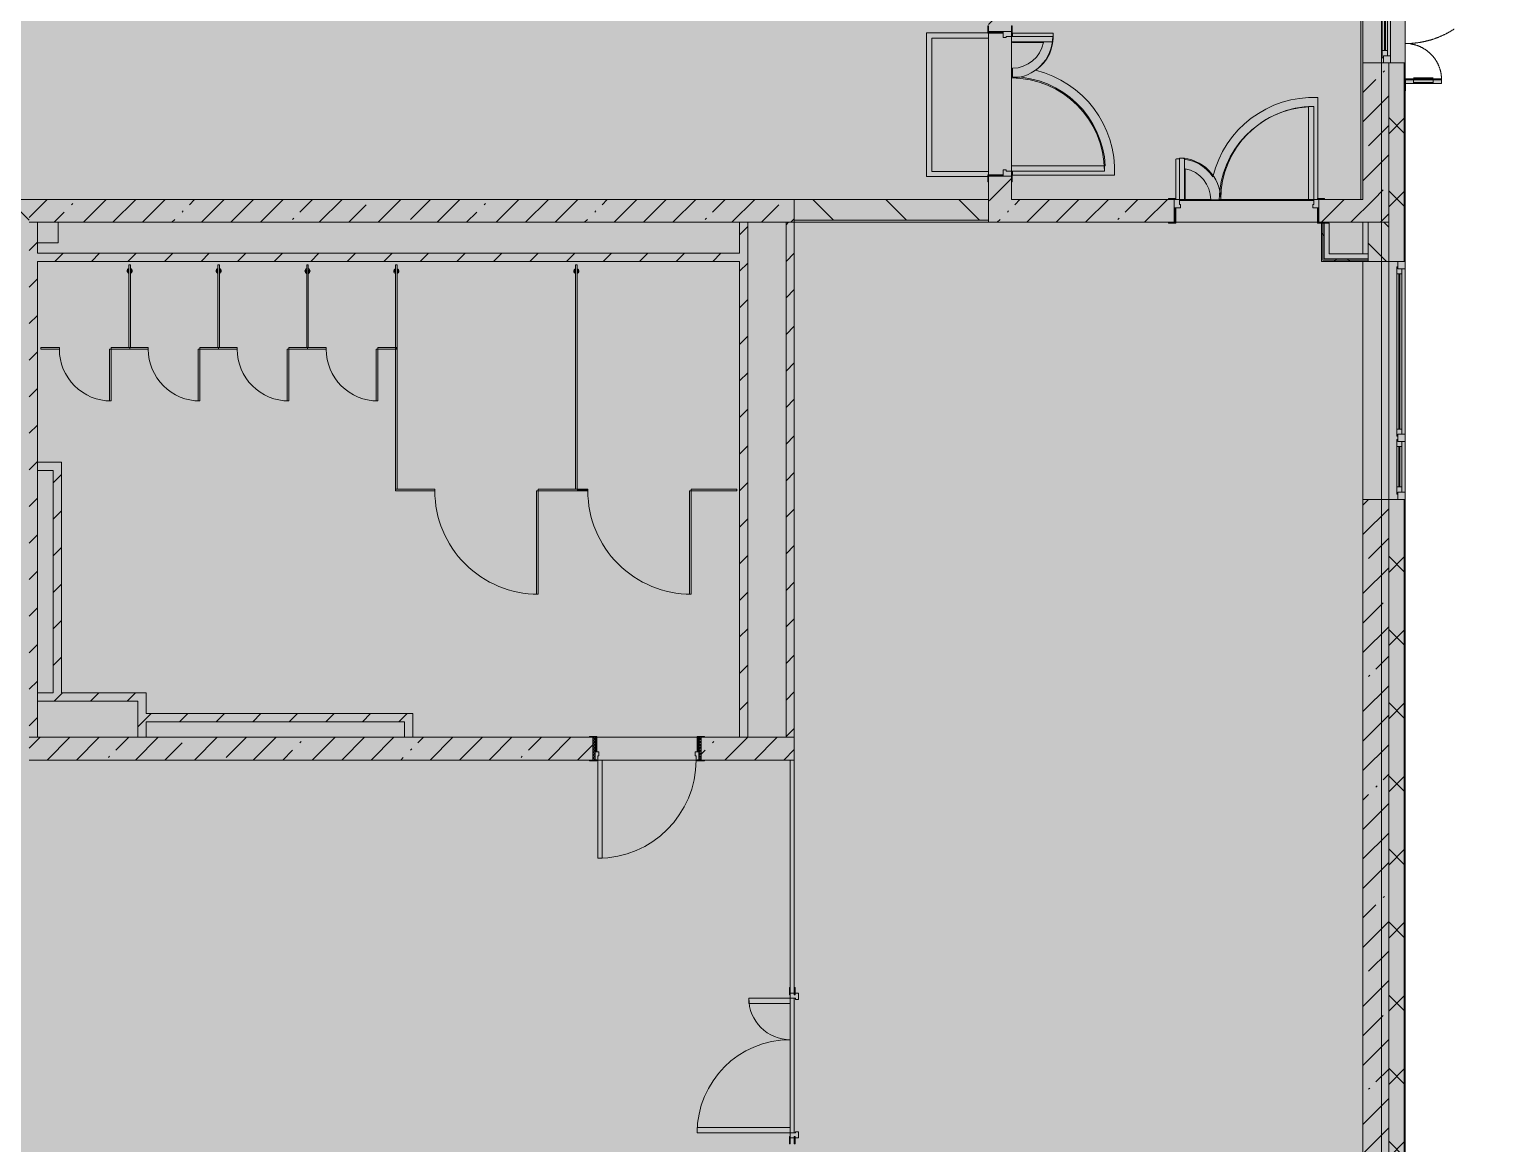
# Model space of a CAD drawing. Header units: millimetres. Extents: x -6228 to 200708, y -8553 to 29014.
# Drawn here: x 111930 to 126105, y 1470 to 12246 of the extents above; entities that cross this region are included whole.
import ezdxf

# ---------------------------------------------------------------- set-up
doc = ezdxf.new("R2010")
doc.units = ezdxf.units.MM
doc.linetypes.add('200_ШТРИХ__ш1_п0_6_', pattern=[800, 500, -300])
doc.linetypes.add('Осевая', pattern=[15875, 3175, -2381.25, 7937.5, -2381.25])
doc.layers.add('A-DETL-GENF-1', color=7, linetype='Continuous', lineweight=9, true_color=0xc0c0c0, transparency=0.4)
for name, color, linetype, lineweight in [('A-DETL-MBND-1', 7, '200_ШТРИХ__ш1_п0_6_', 9), ('A-WALL', 7, 'Continuous', 5), ('I-WALL', 7, 'Continuous', 5), ('Оси', 7, 'Continuous', 9), ('Оси-2', 7, 'Осевая', 9)]:
    doc.layers.add(name, color=color, linetype=linetype, lineweight=lineweight)
for name, color, linetype, lineweight, true_color in [('A-DOOR-1', 7, 'Continuous', 5, 0xb7b7b7), ('A-DOOR-2', 7, 'Continuous', 5, 0xe2e2e2), ('A-DOOR-3', 7, 'Continuous', 5, 0xaaaaaa), ('A-DOOR-4', 7, 'Continuous', 5, 0x737373), ('A-DOOR-FRAM-1', 7, 'Continuous', 5, 0xe2e2e2), ('A-DOOR-FRAM-2', 7, 'Continuous', 5, 0xb7b7b7), ('A-DOOR-FRAM-3', 7, 'Continuous', 5, 0xaaaaaa), ('A-FLOR-2', 7, 'Continuous', 5, 0xb7b7b7), ('A-GENM-1', 7, 'Continuous', 5, 0x737373), ('A-GENM-2', 7, 'Continuous', 5, 0xe2ddcd), ('A-GLAZ-1', 7, 'Continuous', 5, 0x737373), ('A-WALL-1', 7, 'Continuous', 5, 0x737373), ('A-WALL-2', 7, 'Continuous', 9, 0x737373), ('I-WALL-1', 7, 'Continuous', 5, 0xe7e7e7), ('I-WALL-2', 7, 'Continuous', 5, 0x737373)]:
    doc.layers.add(name, color=color, linetype=linetype, lineweight=lineweight, true_color=true_color)
pattern_1 = [(45, (0, 0), (-176.7767, 176.7767), [])]
pattern_2 = [(45, (0, 0), (-285.1231, 285.1231), []), (45, (285.12, 0), (-285.1231, 285.1231), [504.031, -100.806, 16.764, -84.042])]
pattern_3 = [(45, (0, 0), (-530.33, 530.33), []), (135, (0, 0), (-530.33, -530.33), [])]

# ---------------------------------------------------------------- blocks, each defined once
blk = doc.blocks.new('110_Дверь_СКБ_2Ст - Д-5_п_ Из игровой в коридор-32679362-2_1_3_птичка копия 1')
at = {"layer": 'A-DOOR-2'}
for points in [[(612.5, 110), (662.5, 110), (662.5, 1010), (612.5, 1010), (612.5, 437.3)], [(-587.5, 110), (-587.5, 510), (-637.5, 510), (-637.5, 110)], [(712.5, -110), (712.5, 30), (697.5, 30), (697.5, -110)]]:
    blk.add_hatch(color=256, dxfattribs=at).paths.add_polyline_path(points)
h = blk.add_hatch(color=256, dxfattribs=at)
h.paths.add_polyline_path([(652.5, 30), (712.5, 30), (712.5, 110), (662.5, 110), (662.5, 60), (652.5, 60)])
h.paths.add_polyline_path([(-687.5, 30), (-627.5, 30), (-627.5, 60), (-637.5, 60), (-637.5, 110), (-687.5, 110)])
at = {"layer": 'A-DOOR-FRAM-1'}
for points in [[(-672.5, 110), (-672.5, 118), (-742.5, 118), (-742.5, 110)], [(-672.5, -110), (-672.5, 30), (-687.5, 30), (-687.5, -110)], [(767.5, 110), (767.5, 118), (697.5, 118), (697.5, 110), (724.4, 110)], [(-672.5, -118), (-672.5, -110), (-742.5, -110), (-742.5, -118)], [(767.5, -118), (767.5, -110), (697.5, -110), (697.5, -118), (724.4, -118)]]:
    blk.add_hatch(color=256, dxfattribs=at).paths.add_polyline_path(points)
at = {"layer": 'A-DOOR-1'}
for p, q in [((662.5, 1010), (612.5, 1010)), ((612.5, 1010), (612.5, 110)), ((662.5, 110), (662.5, 1010)), ((-637.5, 510), (-637.5, 110)), ((-587.5, 510), (-637.5, 510)), ((-587.5, 110), (-587.5, 510)), ((-637.5, 110), (-587.5, 110)), ((612.5, 110), (662.5, 110))]:
    blk.add_line(p, q, dxfattribs=at)
for centre, radius, start, end in [((662.5, 110), 900, 90, 180), ((-637.5, 110), 400, 360, 90)]:
    blk.add_arc(centre, radius, start, end, dxfattribs=at)
at = {"layer": 'A-DOOR-FRAM-2'}
for p, q in [((-672.5, 118), (-742.5, 118)), ((-742.5, 118), (-742.5, 110)), ((-742.5, 110), (-672.5, 110)), ((-637.5, 110), (-687.5, 110)), ((-687.5, 110), (-687.5, 30)), ((-687.5, 30), (-627.5, 30)), ((-672.5, 30), (-687.5, 30)), ((-687.5, 30), (-687.5, -110)), ((-672.5, 110), (-672.5, 118)), ((-672.5, -110), (-672.5, 30)), ((-637.5, 60), (-637.5, 110)), ((-627.5, 60), (-637.5, 60)), ((-627.5, 30), (-627.5, 60)), ((662.5, 60), (652.5, 60)), ((652.5, 60), (652.5, 30)), ((652.5, 30), (712.5, 30)), ((662.5, 110), (662.5, 60)), ((712.5, 110), (662.5, 110)), ((767.5, 118), (697.5, 118)), ((697.5, 118), (697.5, 110)), ((697.5, 110), (767.5, 110)), ((712.5, 30), (697.5, 30)), ((697.5, 30), (697.5, -110)), ((712.5, 30), (712.5, 110)), ((712.5, -110), (712.5, 30)), ((767.5, 110), (767.5, 118)), ((-672.5, -110), (-742.5, -110)), ((-742.5, -110), (-742.5, -118)), ((-742.5, -118), (-672.5, -118)), ((-687.5, -110), (-672.5, -110)), ((-672.5, -118), (-672.5, -110)), ((697.5, -110), (712.5, -110)), ((767.5, -110), (697.5, -110)), ((697.5, -110), (697.5, -118)), ((697.5, -118), (767.5, -118)), ((767.5, -118), (767.5, -110))]:
    blk.add_line(p, q, dxfattribs=at)
blk = doc.blocks.new('110_Дверь_СКБ_2Ст - Д-1_л_Лестничная клетка EIS60 2-32142534-2_1_3_птичка копия 1')
at = {"layer": 'A-DOOR-2'}
for points in [[(662, 110), (662, 1010), (612, 1010), (612, 110)], [(-588, 510), (-638, 510), (-638, 110), (-588, 110)], [(712, 30), (698, 30), (698, -110), (712, -110)]]:
    blk.add_hatch(color=256, dxfattribs=at).paths.add_polyline_path(points)
h = blk.add_hatch(color=256, dxfattribs=at)
h.paths.add_polyline_path([(712, 49), (712, 110), (662, 110), (662, 60), (652, 60), (652, 30), (712, 30)])
h.paths.add_polyline_path([(-628, 49), (-628, 60), (-638, 60), (-638, 110), (-688, 110), (-688, 30), (-628, 30)])
at = {"layer": 'A-DOOR-FRAM-1'}
for points in [[(-672, 110), (-672, 118), (-743, 118), (-743, 110)], [(-672, 30), (-688, 30), (-688, -110), (-672, -110)], [(768, 110), (768, 118), (698, 118), (698, 110)], [(-672, -110), (-743, -110), (-743, -118), (-672, -118)], [(768, -118), (768, -110), (698, -110), (698, -118)]]:
    blk.add_hatch(color=256, dxfattribs=at).paths.add_polyline_path(points)
at = {"layer": 'A-DOOR-1'}
for p, q in [((662, 1010), (612, 1010)), ((612, 1010), (612, 110)), ((662, 110), (662, 1010)), ((-638, 510), (-638, 110)), ((-588, 510), (-638, 510)), ((-588, 110), (-588, 510)), ((-638, 110), (-588, 110)), ((612, 110), (662, 110))]:
    blk.add_line(p, q, dxfattribs=at)
for centre, radius, start, end in [((662, 110), 900, 90, 180), ((-638, 110), 400, 360, 90)]:
    blk.add_arc(centre, radius, start, end, dxfattribs=at)
at = {"layer": 'A-DOOR-FRAM-2'}
for p, q in [((-672, 118), (-743, 118)), ((-743, 118), (-743, 110)), ((-743, 110), (-672, 110)), ((-638, 110), (-688, 110)), ((-688, 110), (-688, 30)), ((-688, 30), (-628, 30)), ((-672, 30), (-688, 30)), ((-688, 30), (-688, -110)), ((-672, 110), (-672, 118)), ((-672, -110), (-672, 30)), ((-638, 60), (-638, 110)), ((-628, 60), (-638, 60)), ((-628, 30), (-628, 60)), ((662, 60), (652, 60)), ((652, 60), (652, 30)), ((652, 30), (712, 30)), ((662, 110), (662, 60)), ((712, 110), (662, 110)), ((768, 118), (698, 118)), ((698, 118), (698, 110)), ((698, 110), (768, 110)), ((712, 30), (698, 30)), ((698, 30), (698, -110)), ((712, 30), (712, 110)), ((712, -110), (712, 30)), ((768, 110), (768, 118)), ((-672, -110), (-743, -110)), ((-743, -110), (-743, -118)), ((-743, -118), (-672, -118)), ((-688, -110), (-672, -110)), ((-672, -118), (-672, -110)), ((698, -110), (712, -110)), ((768, -110), (698, -110)), ((698, -110), (698, -118)), ((698, -118), (768, -118)), ((768, -118), (768, -110))]:
    blk.add_line(p, q, dxfattribs=at)
blk = doc.blocks.new('110_Дверь_СКБ_1Ст_Внутренняя1 - Д-7а_л__950x2100h_Туалет-V64-2_1_3_птичка копия 1')
at = {"layer": 'A-DOOR-2'}
h = blk.add_hatch(color=256, dxfattribs=at)
h.paths.add_polyline_path([(-487.5, 110), (-487.5, 30), (-452.5, 30), (-452.5, 70), (-462.5, 70), (-462.5, 110)])
h.paths.add_polyline_path([(512.5, 110), (487.5, 110), (487.5, 70), (477.5, 70), (477.5, 30), (512.5, 30)])
at = {"layer": 'A-DOOR-3'}
h = blk.add_hatch(dxfattribs=at)
h.set_pattern_fill('FP_69', color=256, style=0, pattern_type=2)
h.set_pattern_definition([(135, (1776.41, 174.685), (-14.14214, -14.14214), []), (225, (1776.41, 174.685), (14.14214, -14.14214), [])])
h.paths.add_polyline_path([(537.5, 110), (512.5, 110), (512.5, -110), (537.5, -110), (537.5, 18.1)])
at = {"layer": 'A-DOOR-FRAM-1'}
for points in [[(447.5, 1060), (447.5, 110), (487.5, 110), (487.5, 1060)], [(-542.5, 118), (-542.5, 110), (-472.5, 110), (-472.5, 118)], [(-472.5, 30), (-487.5, 30), (-487.5, -110), (-472.5, -110), (-472.5, 18.1)], [(567.5, 118), (497.5, 118), (497.5, 110), (567.5, 110)], [(512.5, 30), (497.5, 30), (497.5, -110), (512.5, -110), (512.5, 18.1)], [(-542.5, -110), (-542.5, -118), (-472.5, -118), (-472.5, -110)], [(567.5, -110), (497.5, -110), (497.5, -118), (567.5, -118)]]:
    blk.add_hatch(color=256, dxfattribs=at).paths.add_polyline_path(points)
at = {"layer": 'A-DOOR-FRAM-3'}
h = blk.add_hatch(dxfattribs=at)
h.set_pattern_fill('FP_70', color=256, style=0, pattern_type=2)
h.set_pattern_definition([(45, (-346.384, 174.685), (-14.1421, 14.1421), []), (135, (-346.384, 174.685), (-14.1421, -14.1421), [])])
h.paths.add_polyline_path([(-487.5, 110), (-512.5, 110), (-512.5, -110), (-487.5, -110), (-487.5, 18.1)])
at = {"layer": 'A-DOOR-1'}
for p, q in [((487.5, 1060), (447.5, 1060)), ((447.5, 1060), (447.5, 110)), ((487.5, 110), (487.5, 1060)), ((447.5, 110), (487.5, 110))]:
    blk.add_line(p, q, dxfattribs=at)
blk.add_arc((487.5, 110), 950, 90, 180, dxfattribs=at)
at = {"layer": 'A-DOOR-FRAM-2'}
for p, q in [((-472.5, 118), (-542.5, 118)), ((-542.5, 118), (-542.5, 110)), ((-542.5, 110), (-472.5, 110)), ((-487.5, 110), (-512.5, 110)), ((-512.5, 110), (-512.5, -110)), ((-462.5, 110), (-487.5, 110)), ((-487.5, 110), (-487.5, 30)), ((-487.5, -110), (-487.5, 110)), ((-472.5, 110), (-487.5, 110)), ((-487.5, 110), (-487.5, 109)), ((-487.5, 109), (-472.5, 109)), ((-487.5, 30), (-452.5, 30)), ((-472.5, 30), (-487.5, 30)), ((-487.5, 30), (-487.5, -110)), ((-472.5, 110), (-472.5, 118)), ((-472.5, 109), (-472.5, 110)), ((-472.5, -110), (-472.5, 30)), ((-462.5, 70), (-462.5, 110)), ((-452.5, 70), (-462.5, 70)), ((-452.5, 30), (-452.5, 70)), ((487.5, 70), (477.5, 70)), ((477.5, 70), (477.5, 30)), ((477.5, 30), (512.5, 30)), ((487.5, 110), (487.5, 70)), ((512.5, 110), (487.5, 110)), ((567.5, 118), (497.5, 118)), ((497.5, 118), (497.5, 110)), ((512.5, 110), (497.5, 110)), ((497.5, 110), (497.5, 109)), ((497.5, 110), (567.5, 110)), ((497.5, 109), (512.5, 109)), ((512.5, 30), (497.5, 30)), ((497.5, 30), (497.5, -110)), ((512.5, 30), (512.5, 110)), ((537.5, 110), (512.5, 110)), ((512.5, 110), (512.5, -110)), ((512.5, 109), (512.5, 110)), ((512.5, -110), (512.5, 30)), ((537.5, -110), (537.5, 110)), ((567.5, 110), (567.5, 118)), ((-472.5, -110), (-542.5, -110)), ((-542.5, -110), (-542.5, -118)), ((-542.5, -118), (-472.5, -118)), ((-512.5, -110), (-487.5, -110)), ((-487.5, -110), (-472.5, -110)), ((-472.5, -118), (-472.5, -110)), ((497.5, -110), (512.5, -110)), ((567.5, -110), (497.5, -110)), ((497.5, -110), (497.5, -118)), ((497.5, -118), (567.5, -118)), ((512.5, -110), (537.5, -110)), ((567.5, -118), (567.5, -110))]:
    blk.add_line(p, q, dxfattribs=at)
blk = doc.blocks.new('120_Окно_СКБ_1Ст - 120_Окно_СКБ_1Ст 1200х2500_h_ с форточкой2-24160662-2_1_3_птичка копия 1')
at = {"layer": 'A-GLAZ-1'}
for p, q in [((-600, -127), (-600, -57)), ((-600, -57), (-530, -57)), ((600, -57), (-600, -57)), ((-530, -127), (-600, -127)), ((-600, -127), (-550, -127)), ((-530, -127), (-550, -127)), ((-550, -127), (-550, -137)), ((-550, -137), (550, -137)), ((550, -137), (-550, -137)), ((-530, -57), (-530, -127)), ((530, -87), (-530, -87)), ((-530, -87), (-530, -127)), ((-480, -137), (-480, -87)), ((-480, -107), (480, -107)), ((480, -117), (-480, -117)), ((480, -137), (480, -87)), ((530, -127), (530, -57)), ((530, -57), (600, -57)), ((530, -127), (530, -87)), ((600, -127), (530, -127)), ((550, -127), (530, -127)), ((550, -127), (600, -127)), ((550, -137), (550, -127)), ((600, -57), (600, -127))]:
    blk.add_line(p, q, dxfattribs=at)
blk = doc.blocks.new('120_Окно_СКБ_2Ст_Фрамуга сверху - 120_Окно_СКБ_2Ст_2300х2500_h_ ДОО-22877051-2_1_3_птичка копия 1')
at = {"layer": 'A-GLAZ-1'}
for p, q in [((-1150, 13), (-1150, 83)), ((-1150, 83), (-1080, 83)), ((1150, 83), (-1150, 83)), ((-1080, 13), (-1150, 13)), ((-1150, 13), (-1100, 13)), ((-1080, 13), (-1100, 13)), ((-1100, 13), (-1100, 3)), ((-1100, 3), (540, 3)), ((540, 3), (-1100, 3)), ((-1080, 83), (-1080, 13)), ((-1080, 83), (1080, 83)), ((520, 53), (-1080, 53)), ((-1080, 53), (-1080, 13)), ((-1030, 3), (-1030, 53)), ((-1030, 33), (470, 33)), ((470, 23), (-1030, 23)), ((470, 3), (470, 53)), ((520, 13), (520, 83)), ((520, 83), (590, 83)), ((520, 13), (520, 53)), ((590, 13), (520, 13)), ((540, 13), (520, 13)), ((540, 13), (570, 13)), ((540, 13), (570, 13)), ((540, 3), (540, 13)), ((590, 13), (570, 13)), ((570, 13), (570, 3)), ((570, 3), (1100, 3)), ((1100, 3), (570, 3)), ((590, 83), (590, 13)), ((1080, 53), (590, 53)), ((590, 53), (590, 13)), ((640, 3), (640, 53)), ((640, 33), (1030, 33)), ((1030, 23), (640, 23)), ((1030, 3), (1030, 53)), ((1080, 13), (1080, 83)), ((1080, 83), (1150, 83)), ((1080, 13), (1080, 53)), ((1150, 13), (1080, 13)), ((1100, 13), (1080, 13)), ((1100, 13), (1150, 13)), ((1100, 3), (1100, 13)), ((1150, 83), (1150, 13))]:
    blk.add_line(p, q, dxfattribs=at)
blk = doc.blocks.new('Дверь_Витражная_СКБ_2Ст - ВН-6-31912847-2_1_3_птичка копия 1')
at = {"layer": 'A-DETL-MBND-1'}
for points in [[(-643, -20), (-643, -370), (-598, -370), (-598, -20)], [(562, -884), (607, -884), (607, -20), (562, -20), (562, -502)]]:
    blk.add_hatch(color=256, dxfattribs=at).paths.add_polyline_path(points)
for p, q in [((-607, -20), (-715, -20)), ((-715, -20), (-607, -20)), ((-598, -20), (-643, -20)), ((-643, -370), (-643, -20)), ((-598, -20), (-643, -20)), ((-643, -20), (-643, -370)), ((-643, -100), (-598, -100)), ((-633, -290), (-633, -100)), ((-607, -370), (-607, -20)), ((-598, -370), (-598, -20)), ((-598, -370), (-598, -20)), ((-589, -290), (-589, -100)), ((553, -804), (553, -100)), ((562, -20), (607, -20)), ((562, -884), (562, -20)), ((562, -20), (562, -884)), ((607, -20), (562, -20)), ((607, -100), (562, -100)), ((597, -804), (597, -100)), ((607, -884), (607, -20)), ((607, -884), (607, -20)), ((607, -20), (715, -20)), ((607, -20), (715, -20)), ((607, -884), (607, -20)), ((-643, -290), (-598, -290)), ((-643, -370), (-598, -370)), ((-643, -370), (-598, -370)), ((607, -804), (562, -804)), ((607, -884), (562, -884)), ((562, -884), (607, -884))]:
    blk.add_line(p, q, dxfattribs=at)
for centre, radius, start, end in [((-607, -20), 350, 270, 0), ((607, -20), 864, 180, 270)]:
    blk.add_arc(centre, radius, start, end, dxfattribs=at)
blk = doc.blocks.new('131_Сантехническая перегородка_Дверь 5 - СД-1-V145-2_1_3_птичка копия 1')
at = {"layer": 'A-GENM-2'}
for points in [[(70, 8), (70, -8), (250, -8), (250, 8)], [(750, 8), (750, -8), (930, -8), (930, 8)]]:
    blk.add_hatch(color=256, dxfattribs=at).paths.add_polyline_path(points)
at = {"layer": 'A-DOOR-4'}
for p, q in [((266, 508), (250, 508)), ((250, 8), (250, 508)), ((266, 8), (266, 508)), ((266, 8), (250, 8))]:
    blk.add_line(p, q, dxfattribs=at)
blk.add_arc((250, 8), 500, 360, 90, dxfattribs=at)
at = {"layer": 'A-GENM-1'}
for p, q in [((250, 8), (70, 8)), ((70, 8), (70, -8)), ((250, -8), (250, 8)), ((930, 8), (750, 8)), ((750, 8), (750, -8)), ((930, -8), (930, 8)), ((70, -8), (250, -8)), ((750, -8), (930, -8))]:
    blk.add_line(p, q, dxfattribs=at)
blk = doc.blocks.new('131_Сантехническая перегородка 6 - СП-1-V143-2_1_3_птичка копия 1')
at = {"layer": 'A-GENM-2'}
blk.add_hatch(color=256, dxfattribs=at).paths.add_polyline_path([(800, 8), (0, 8), (0, -8), (800, -8)])
at = {"layer": 'A-GENM-1'}
for p, q in [((800, 8), (0, 8)), ((0, 8), (0, -8)), ((800, -8), (800, 8)), ((0, -8), (800, -8))]:
    blk.add_line(p, q, dxfattribs=at)
at = {"layer": 'A-GENM-1', "flags": 128}
for points in [[(71, 8), (71, 9), (71, 9), (70, 9), (70, 10), (70, 10), (69, 11), (69, 11), (68, 12), (68, 12), (67, 12), (67, 13), (66, 13), (66, 13), (65, 14), (65, 14), (64, 14), (64, 14), (63, 14), (62, 15), (62, 15), (61, 15), (61, 15), (60, 15), (59, 15), (59, 15), (58, 15), (58, 15), (57, 15), (56, 15), (56, 15), (55, 15), (55, 15), (54, 14), (54, 14), (53, 14), (52, 14), (52, 13), (51, 13), (51, 13), (50, 13), (50, 12), (49, 12), (49, 11), (48, 11), (48, 11), (48, 10), (47, 10), (47, 9), (46, 9), (46, 8), (46, 8)], [(46, -8), (46, -9), (47, -9), (47, -9), (47, -10), (48, -10), (48, -11), (49, -11), (49, -12), (50, -12), (50, -12), (51, -13), (51, -13), (52, -13), (52, -14), (53, -14), (53, -14), (54, -14), (54, -14), (55, -15), (56, -15), (56, -15), (57, -15), (57, -15), (58, -15), (59, -15), (59, -15), (60, -15), (60, -15), (61, -15), (62, -15), (62, -15), (63, -15), (63, -14), (64, -14), (64, -14), (65, -14), (66, -13), (66, -13), (67, -13), (67, -13), (68, -12), (68, -12), (69, -11), (69, -11), (69, -11), (70, -10), (70, -10), (71, -9), (71, -9), (71, -8), (71, -8)]]:
    blk.add_lwpolyline(points, dxfattribs=at)
at = {"layer": 'A-GENM-1'}
for radius, start, end in [(24.6, 19.9113, 160.0887), (17.6, 45, 135), (17.6, 45, 135), (15.1, 45, 135), (24.6, 199.9113, 340.0887), (17.6, 225, 315), (17.6, 225, 315), (15.1, 225, 315)]:
    blk.add_arc((59, 0), radius, start, end, dxfattribs=at)
blk = doc.blocks.new('131_Сантехническая перегородка 7 - СП-1-V142-2_1_3_птичка копия 1')
at = {"layer": 'A-GENM-2'}
blk.add_hatch(color=256, dxfattribs=at).paths.add_polyline_path([(2166, 8), (-4, 8), (-4, -8), (2166, -8)])
at = {"layer": 'A-GENM-1'}
for p, q in [((2166, 8), (-4, 8)), ((-4, 8), (-4, -8)), ((2166, -8), (2166, 8)), ((-4, -8), (2166, -8))]:
    blk.add_line(p, q, dxfattribs=at)
at = {"layer": 'A-GENM-1', "flags": 128}
for points in [[(71, 8), (71, 9), (71, 9), (70, 9), (70, 10), (70, 10), (69, 11), (69, 11), (68, 12), (68, 12), (67, 12), (67, 13), (66, 13), (66, 13), (65, 14), (65, 14), (64, 14), (64, 14), (63, 14), (62, 15), (62, 15), (61, 15), (61, 15), (60, 15), (59, 15), (59, 15), (58, 15), (58, 15), (57, 15), (56, 15), (56, 15), (55, 15), (55, 15), (54, 14), (54, 14), (53, 14), (52, 14), (52, 13), (51, 13), (51, 13), (50, 13), (50, 12), (49, 12), (49, 11), (48, 11), (48, 11), (48, 10), (47, 10), (47, 9), (46, 9), (46, 8), (46, 8)], [(46, -8), (46, -9), (47, -9), (47, -9), (47, -10), (48, -10), (48, -11), (49, -11), (49, -12), (50, -12), (50, -12), (51, -13), (51, -13), (52, -13), (52, -14), (53, -14), (53, -14), (54, -14), (54, -14), (55, -15), (56, -15), (56, -15), (57, -15), (57, -15), (58, -15), (59, -15), (59, -15), (60, -15), (60, -15), (61, -15), (62, -15), (62, -15), (63, -15), (63, -14), (64, -14), (64, -14), (65, -14), (66, -13), (66, -13), (67, -13), (67, -13), (68, -12), (68, -12), (69, -11), (69, -11), (69, -11), (70, -10), (70, -10), (71, -9), (71, -9), (71, -8), (71, -8)]]:
    blk.add_lwpolyline(points, dxfattribs=at)
at = {"layer": 'A-GENM-1'}
for radius, start, end in [(24.6, 19.9113, 160.0887), (17.6, 45, 135), (17.6, 45, 135), (15.1, 45, 135), (24.6, 199.9113, 340.0887), (17.6, 225, 315), (17.6, 225, 315), (15.1, 225, 315)]:
    blk.add_arc((59, 0), radius, start, end, dxfattribs=at)
blk = doc.blocks.new('131_Сантехническая перегородка_Дверь МГН - СД-1-V144-2_1_3_птичка копия 1')
at = {"layer": 'A-GENM-2'}
for points in [[(-370, 8), (-370, -8), (10, -8), (10, 8)], [(1010, 8), (1010, -8), (1390, -8), (1390, 8)]]:
    blk.add_hatch(color=256, dxfattribs=at).paths.add_polyline_path(points)
at = {"layer": 'A-DOOR-4'}
for p, q in [((10, 1008), (26, 1008)), ((10, 8), (10, 1008)), ((26, 8), (26, 1008)), ((10, 8), (26, 8))]:
    blk.add_line(p, q, dxfattribs=at)
blk.add_arc((10, 8), 1000, 360, 90, dxfattribs=at)
at = {"layer": 'A-GENM-1'}
for p, q in [((10, 8), (-370, 8)), ((-370, 8), (-370, -8)), ((10, -8), (10, 8)), ((1390, 8), (1010, 8)), ((1010, 8), (1010, -8)), ((1390, -8), (1390, 8)), ((-370, -8), (10, -8)), ((1010, -8), (1390, -8))]:
    blk.add_line(p, q, dxfattribs=at)
blk = doc.blocks.new('131_Сантехническая перегородка_Дверь МГН 2 - СД-1-V146-2_1_3_птичка копия 1')
at = {"layer": 'A-GENM-2'}
for points in [[(-430, 8), (-430, -8), (10, -8), (10, 8)], [(1110, 8), (1010, 8), (1010, -8), (1110, -8)]]:
    blk.add_hatch(color=256, dxfattribs=at).paths.add_polyline_path(points)
at = {"layer": 'A-DOOR-4'}
for p, q in [((10, 1008), (26, 1008)), ((10, 8), (10, 1008)), ((26, 8), (26, 1008)), ((10, 8), (26, 8))]:
    blk.add_line(p, q, dxfattribs=at)
blk.add_arc((10, 8), 1000, 360, 90, dxfattribs=at)
at = {"layer": 'A-GENM-1'}
for p, q in [((10, 8), (-430, 8)), ((-430, 8), (-430, -8)), ((10, -8), (10, 8)), ((1110, 8), (1010, 8)), ((1010, 8), (1010, -8)), ((1110, -8), (1110, 8)), ((-430, -8), (10, -8)), ((1010, -8), (1110, -8))]:
    blk.add_line(p, q, dxfattribs=at)
blk = doc.blocks.new('110_Дверь_СКБ_2Ст - Д-5_п__в составе перегородки _не входит в спец__-32680317-2_1_3_птичка копия 1')
at = {"layer": 'A-DOOR-2'}
h = blk.add_hatch(color=256, dxfattribs=at)
h.paths.add_polyline_path([(712, -20), (712, 60), (652, 60), (652, 30), (662, 30), (662, -20)])
h.paths.add_polyline_path([(-628, 60), (-688, 60), (-688, -20), (-638, -20), (-638, 30), (-628, 30)])
for points in [[(-588, -420), (-588, -20), (-638, -20), (-638, -420)], [(662, -920), (662, -20), (612, -20), (612, -920)]]:
    blk.add_hatch(color=256, dxfattribs=at).paths.add_polyline_path(points)
at = {"layer": 'A-DOOR-FRAM-1'}
for points in [[(-672, 28), (-743, 28), (-743, 20), (-672, 20)], [(768, 28), (698, 28), (698, 20), (768, 20)], [(-672, -20), (-743, -20), (-743, -28), (-672, -28)], [(768, -20), (698, -20), (698, -28), (768, -28)]]:
    blk.add_hatch(color=256, dxfattribs=at).paths.add_polyline_path(points)
at = {"layer": 'A-DOOR-1'}
for p, q in [((-638, -20), (-588, -20)), ((-638, -420), (-638, -20)), ((-588, -20), (-588, -420)), ((612, -20), (662, -20)), ((612, -920), (612, -20)), ((662, -20), (662, -920)), ((-588, -420), (-638, -420)), ((662, -920), (612, -920))]:
    blk.add_line(p, q, dxfattribs=at)
for centre, radius, start, end in [((-638, -20), 400, 270, 0), ((662, -20), 900, 180, 270)]:
    blk.add_arc(centre, radius, start, end, dxfattribs=at)
at = {"layer": 'A-DOOR-FRAM-2'}
for p, q in [((-743, 28), (-672, 28)), ((-743, 20), (-743, 28)), ((-672, 20), (-743, 20)), ((-688, 60), (-628, 60)), ((-688, -20), (-688, 60)), ((-688, 20), (-672, 20)), ((-688, 19), (-688, 20)), ((-672, 19), (-688, 19)), ((-672, 28), (-672, 20)), ((-672, 20), (-672, 19)), ((-638, 30), (-638, -20)), ((-628, 30), (-638, 30)), ((-628, 60), (-628, 30)), ((652, 60), (712, 60)), ((652, 30), (652, 60)), ((662, 30), (652, 30)), ((662, -20), (662, 30)), ((698, 20), (698, 28)), ((698, 28), (768, 28)), ((698, 19), (698, 20)), ((698, 20), (712, 20)), ((768, 20), (698, 20)), ((712, 19), (698, 19)), ((712, 60), (712, -20)), ((712, 20), (712, 19)), ((768, 28), (768, 20)), ((-743, -20), (-672, -20)), ((-743, -28), (-743, -20)), ((-672, -28), (-743, -28)), ((-638, -20), (-688, -20)), ((-672, -20), (-672, -28)), ((712, -20), (662, -20)), ((698, -28), (698, -20)), ((698, -20), (768, -20)), ((768, -28), (698, -28)), ((768, -20), (768, -28))]:
    blk.add_line(p, q, dxfattribs=at)

msp = doc.modelspace()

# ---------------------------------------------------------------- hatches: boundary and pattern name
at = {"layer": 'A-DETL-GENF-1'}
msp.add_hatch(color=256, dxfattribs=at).paths.add_polyline_path([(119627.9, -258), (125238, -258), (125238, 21558), (93308, 21558), (93308, 27348), (84860, 27348), (84860, 5750), (89202, 5750), (89202, -258), (119192.5, -258)])
at = {"layer": 'A-WALL'}
h = msp.add_hatch(dxfattribs=at)
h.set_pattern_fill('FP_20', color=256, style=0, pattern_type=2)
h.set_pattern_definition([(45, (0, 0), (-353.5534, 353.5534), []), (135, (0, 0), (-353.5534, -353.5534), [])])
h.paths.add_polyline_path([(125226.3, -250), (125230, -250), (125230, 7700), (125080, 7700), (125080, -250), (125190, -250)])
h.paths.add_polyline_path([(125230, 10000), (125230, 11920), (125080, 11920), (125080, 10000)])
h.paths.add_polyline_path([(125230, 13120), (125230, 21400), (125080, 21400), (125080, 13120)])
h = msp.add_hatch(dxfattribs=at)
h.set_pattern_fill('FP_30', color=256, style=0, pattern_type=2)
h.set_pattern_definition([(135, (0, 0), (-176.7767, -176.7767), [])])
h.paths.add_polyline_path([(125080, 10000), (125080, 10380), (124880, 10380), (124880, 10000)])
at = {"layer": 'I-WALL'}
h = msp.add_hatch(dxfattribs=at)
h.set_pattern_fill('FP_28', color=256, style=0, pattern_type=2)
h.set_pattern_definition(pattern_2)
h.paths.add_polyline_path([(124852.2, 10600), (125080, 10600), (125080, 11920), (124830, 11920), (124830, 10600)])
h.paths.add_polyline_path([(125080, 13120), (125080, 21400), (124830, 21400), (124830, 13120)])
h = msp.add_hatch(dxfattribs=at)
h.set_pattern_fill('FP_28', color=256, style=0, pattern_type=2)
h.set_pattern_definition(pattern_2)
h.paths.add_polyline_path([(121430, 10600), (121430, 10825), (121210, 10825), (121210, 10600), (121380, 10600)])
h.paths.add_polyline_path([(121210, 12225), (121430, 12225), (121430, 13400), (121210, 13400), (121210, 12280)])
h.paths.add_polyline_path([(121210, 13900), (121430, 13900), (121430, 18600), (121210, 18600), (121210, 14320.5)])
h = msp.add_hatch(dxfattribs=at)
h.set_pattern_fill('FP_31', color=256, style=0, pattern_type=2)
h.set_pattern_definition([(135, (0, 0), (-353.5534, -353.5534), [])])
h.paths.add_polyline_path([(121210, 10400), (121210, 10600), (119330, 10600), (119330, 10400), (120498.6, 10400)])
h.paths.add_polyline_path([(109670, 10400), (110230, 10400), (110230, 10600), (109105, 10600), (109105, 10400), (109638.9, 10400)])
h.paths.add_polyline_path([(107705, 10400), (107705, 10600), (107350, 10600), (107350, 10400), (107650, 10400)])
h.paths.add_polyline_path([(111791.4, 10400), (111930, 10400), (111930, 10600), (111180, 10600), (111180, 10400), (111210, 10400)])
h = msp.add_hatch(dxfattribs=at)
h.set_pattern_fill('FP_28', color=256, style=0, pattern_type=2)
h.set_pattern_definition(pattern_2)
h.paths.add_polyline_path([(119250, 10380), (119330, 10380), (119330, 10600), (111930, 10600), (111930, 10380), (117015.7, 10380)])
h = msp.add_hatch(dxfattribs=at)
h.set_pattern_fill('FP_28', color=256, style=0, pattern_type=2)
h.set_pattern_definition(pattern_2)
h.paths.add_polyline_path([(125080, 10380), (125080, 10600), (124405, 10600), (124405, 10380), (124880, 10380)])
h.paths.add_polyline_path([(121369.3, 10380), (123005, 10380), (123005, 10600), (121210, 10600), (121210, 10380)])
h = msp.add_hatch(dxfattribs=at)
h.set_pattern_fill('FP_32', color=256, style=0, pattern_type=2)
h.set_pattern_definition(pattern_1)
h.paths.add_polyline_path([(112010, 5400), (112010, 10380), (111930, 10380), (111930, 5400)])
h = msp.add_hatch(dxfattribs=at)
h.set_pattern_fill('FP_32', color=256, style=0, pattern_type=2)
h.set_pattern_definition(pattern_1)
h.paths.add_polyline_path([(118800, 5400), (118880, 5400), (118880, 10380), (118800, 10380), (118800, 7534)])
h = msp.add_hatch(dxfattribs=at)
h.set_pattern_fill('FP_32', color=256, style=0, pattern_type=2)
h.set_pattern_definition(pattern_1)
h.paths.add_polyline_path([(119330, 5400), (119330, 10380), (119250, 10380), (119250, 5400)])
h = msp.add_hatch(dxfattribs=at)
h.set_pattern_fill('FP_132', color=256, style=0, pattern_type=2)
h.set_pattern_definition(pattern_3)
h.paths.add_polyline_path([(124442.5, 10000), (124442.5, 10370), (124430, 10370), (124430, 10000)])
h = msp.add_hatch(dxfattribs=at)
h.set_pattern_fill('FP_132', color=256, style=0, pattern_type=2)
h.set_pattern_definition(pattern_3)
h.paths.add_polyline_path([(124455, 10012.5), (124455, 10370), (124442.5, 10370), (124442.5, 10012.5)])
h = msp.add_hatch(dxfattribs=at)
h.set_pattern_fill('FP_32', color=256, style=0, pattern_type=2)
h.set_pattern_definition(pattern_1)
h.paths.add_polyline_path([(113532.9, 10000), (118800, 10000), (118800, 10080), (112010, 10080), (112010, 10000), (112662.1, 10000)])
h = msp.add_hatch(dxfattribs=at)
h.set_pattern_fill('FP_132', color=256, style=0, pattern_type=2)
h.set_pattern_definition(pattern_3)
h.paths.add_polyline_path([(124442.5, 10000), (124880, 10000), (124880, 10012.5), (124442.5, 10012.5)])
h = msp.add_hatch(dxfattribs=at)
h.set_pattern_fill('FP_132', color=256, style=0, pattern_type=2)
h.set_pattern_definition(pattern_3)
h.paths.add_polyline_path([(124455, 10012.5), (124880, 10012.5), (124880, 10025), (124455, 10025)])
h = msp.add_hatch(dxfattribs=at)
h.set_pattern_fill('FP_32', color=256, style=0, pattern_type=2)
h.set_pattern_definition(pattern_1)
h.paths.add_polyline_path([(112240, 5830), (112240, 7980), (112160, 7980), (112160, 5830)])
h = msp.add_hatch(dxfattribs=at)
h.set_pattern_fill('FP_28', color=256, style=0, pattern_type=2)
h.set_pattern_definition(pattern_2)
h.paths.add_polyline_path([(125006.8, -100), (125080, -100), (125080, 7700), (124830, 7700), (124830, -100)])
h = msp.add_hatch(dxfattribs=at)
h.set_pattern_fill('FP_32', color=256, style=0, pattern_type=2)
h.set_pattern_definition(pattern_1)
h.paths.add_polyline_path([(111791.4, 6620), (111930, 6620), (111930, 6700), (111230, 6700), (111230, 6620), (111260, 6620)])
h.paths.add_polyline_path([(110050, 6620), (110280, 6620), (110280, 6700), (109750, 6700), (109750, 6620)])
h = msp.add_hatch(dxfattribs=at)
h.set_pattern_fill('FP_32', color=256, style=0, pattern_type=2)
h.set_pattern_definition(pattern_1)
h.paths.add_polyline_path([(112980, 5750), (112980, 5830), (112010, 5830), (112010, 5750)])
h = msp.add_hatch(dxfattribs=at)
h.set_pattern_fill('FP_32', color=256, style=0, pattern_type=2)
h.set_pattern_definition(pattern_1)
h.paths.add_polyline_path([(112980, 5400), (113060, 5400), (113060, 5830), (112980, 5830), (112980, 5750)])
h = msp.add_hatch(dxfattribs=at)
h.set_pattern_fill('FP_32', color=256, style=0, pattern_type=2)
h.set_pattern_definition(pattern_1)
h.paths.add_polyline_path([(115560, 5550), (115560, 5630), (113060, 5630), (113060, 5550), (113532.9, 5550)])
h = msp.add_hatch(dxfattribs=at)
h.set_pattern_fill('FP_32', color=256, style=0, pattern_type=2)
h.set_pattern_definition(pattern_1)
h.paths.add_polyline_path([(115640, 5400), (115640, 5630), (115560, 5630), (115560, 5400)])
h = msp.add_hatch(dxfattribs=at)
h.set_pattern_fill('FP_28', color=256, style=0, pattern_type=2)
h.set_pattern_definition(pattern_2)
h.paths.add_polyline_path([(118757.2, 5180), (119330, 5180), (119330, 5400), (118430, 5400), (118430, 5180), (118460, 5180)])
h.paths.add_polyline_path([(113532.9, 5180), (117380, 5180), (117380, 5400), (111930, 5400), (111930, 5180)])
at = {"layer": 'I-WALL-1'}
for points in [[(124505, 10025), (124505, 10370), (124455, 10370), (124455, 10025)], [(124505, 10025), (124880, 10025), (124880, 10075), (124505, 10075)]]:
    msp.add_hatch(color=256, dxfattribs=at).paths.add_polyline_path(points)

# ---------------------------------------------------------------- linework, layer by layer
at = {"layer": 'A-FLOR-2'}
for p, q in [((124809, 10600), (124809, 13450)), ((120610, 12211.1), (120610, 10821.8)), ((121202, 12211.1), (120610, 12211.1)), ((121210, 12161.1), (121210, 12210)), ((121833.9, 12208.3), (121440.3, 12208.3)), ((121440.3, 12208.3), (121440.3, 12175)), ((120660, 10871.8), (120660, 12161.1)), ((120660, 12161.1), (121210, 12161.1)), ((121440.3, 12125), (121440.3, 12118.3)), ((121440.3, 12118.3), (121740, 12118.3)), ((121440.3, 11869.8), (121440.3, 11786.7)), ((124303.8, 11495.1), (124303.8, 10597.4)), ((124393.8, 10608), (124393.8, 11585.5)), ((122338.1, 10924.2), (122330, 10924.2)), ((123019.8, 10990.9), (123019.8, 10608)), ((120610, 10821.8), (121202, 10821.8)), ((121210, 10871.8), (120660, 10871.8)), ((121210, 10840), (121210, 10871.8)), ((121440.3, 10875), (121440.3, 10834.2)), ((121440.3, 10834.2), (122428.4, 10834.2)), ((123109.8, 10597.4), (123109.8, 10897.1)), ((123055, 10597.4), (123109.8, 10597.4)), ((123055, 10590), (124355, 10590)), ((123358.3, 10597.4), (123441.4, 10597.4)), ((124303.8, 10597.4), (124355, 10597.4)), ((112210, 10380), (112210, 10180)), ((121210, 10380), (119330, 10380)), ((112210, 10180), (112010, 10180))]:
    msp.add_line(p, q, dxfattribs=at)
for centre, radius, start, end in [((121440.3, 12174.8), 395, 304.42231, 4.87345), ((121440.3, 12174.8), 305, 270, 349.33549), ((121429.3, 10876.8), 910, 2.99005, 89.3074), ((121429.3, 10876.8), 1000, 357.56236, 76.45029), ((124351.3, 10586.4), 1000, 87.56236, 166.45029), ((124351.3, 10586.4), 910, 92.99005, 179.3074), ((123053.3, 10597.4), 395, 89.75521, 94.87345), ((123053.3, 10597.4), 395, 34.42231, 82.4559), ((123053.3, 10597.4), 305, 360, 79.33549)]:
    msp.add_arc(centre, radius, start, end, dxfattribs=at)
at = {"layer": 'A-WALL-1'}
for p, q in [((125238, -258), (125238, 21558)), ((125238, 11920), (125080, 11920)), ((125080, 10600), (125080, 10380)), ((124880, 10380), (124880, 10075)), ((124880, 10000), (125238, 10000)), ((125238, 7700), (125080, 7700))]:
    msp.add_line(p, q, dxfattribs=at)
at = {"layer": 'A-WALL-2'}
for p, q in [((125080, 11920), (125080, 10600)), ((125230, 10000), (125230, 11920)), ((125233, 10000), (125233, 11920)), ((119330, 10600), (119330, 10400)), ((121210, 10400), (121210, 10600)), ((112010, 10380), (111930, 10380)), ((119330, 10380), (119250, 10380)), ((124442.5, 10012.5), (124442.5, 10370)), ((124455, 10025), (124455, 10370)), ((125080, 10380), (124880, 10380)), ((125080, 10380), (125080, 10000)), ((124880, 10012.5), (124442.5, 10012.5)), ((124880, 10025), (124455, 10025)), ((125230, -250), (125230, 7700)), ((125233, -253), (125233, 7700)), ((111930, 5400), (112010, 5400)), ((118800, 5400), (118880, 5400)), ((119330, 5400), (119250, 5400)), ((119330, 5180), (119290, 5180))]:
    msp.add_line(p, q, dxfattribs=at)
at = {"layer": 'I-WALL-2'}
for p, q in [((124830, 18412.5), (124830, 10600)), ((121210, 10871.8), (121210, 12161.1)), ((121430, 12125), (121430, 10927.3)), ((125080, 11920), (124830, 11920)), ((121210, 10770), (121210, 10600)), ((121430, 10600), (121430, 10770)), ((121210, 10600), (111210, 10600)), ((122950, 10600), (121430, 10600)), ((123110.8, 10600), (123358.1, 10600)), ((123441.6, 10600), (124303.8, 10600)), ((124830, 10600), (124460, 10600)), ((112010, 10080), (112010, 10380)), ((112010, 10380), (119250, 10380)), ((118800, 10380), (118800, 10080)), ((118880, 5400), (118880, 10380)), ((119250, 10380), (119250, 5400)), ((119330, 10400), (121210, 10400)), ((119330, 5400), (119330, 10400)), ((121210, 10400), (121210, 10380)), ((121210, 10380), (122950, 10380)), ((124390, 10380), (123020, 10380)), ((124430, 10370), (124430, 10000)), ((124505, 10370), (124430, 10370)), ((124460, 10380), (124880, 10380)), ((124505, 10075), (124505, 10370)), ((124830, 10075), (124830, 10380)), ((118800, 10080), (112010, 10080)), ((124880, 10075), (124505, 10075)), ((124880, 10000), (124880, 10075)), ((112010, 5400), (112010, 10000)), ((112010, 10000), (118800, 10000)), ((118800, 10000), (118800, 5400)), ((124430, 10000), (124880, 10000)), ((124830, 10000), (124830, 150)), ((125080, -100), (125080, 10000)), ((112240, 8060), (112010, 8060)), ((112010, 7980), (112160, 7980)), ((112160, 7980), (112160, 5830)), ((112240, 5830), (112240, 8060)), ((125080, 7700), (124830, 7700)), ((112160, 5830), (112010, 5830)), ((113060, 5830), (112240, 5830)), ((113060, 5630), (113060, 5830)), ((112010, 5750), (112980, 5750)), ((112980, 5750), (112980, 5400)), ((115640, 5630), (113060, 5630)), ((113060, 5550), (115560, 5550)), ((113060, 5400), (113060, 5550)), ((115560, 5550), (115560, 5400)), ((115640, 5400), (115640, 5630)), ((117350, 5400), (112010, 5400)), ((117420, 5400), (118390, 5400)), ((118800, 5400), (118460, 5400)), ((119250, 5400), (118880, 5400)), ((119330, 2980), (119330, 5400)), ((111930, 5180), (117350, 5180)), ((118380, 5180), (117470, 5180)), ((118460, 5180), (119290, 5180)), ((119290, 5180), (119290, 2980)), ((119330, 2875), (119330, 1575)), ((119290, 1625), (119290, 2825))]:
    msp.add_line(p, q, dxfattribs=at)
at = {"layer": 'Оси'}
for p, q in [((125010, 10029.8), (125010, 21915.1)), ((125010, -1906.3), (125010, 9979))]:
    msp.add_line(p, q, dxfattribs=at)
at = {"layer": 'Оси-2'}
msp.add_line((125010, 9979), (125010, 10029.8), dxfattribs=at)

# ---------------------------------------------------------------- block references
at = {"layer": 'A-DETL-MBND-1', "rotation": 89.99999999999957}
msp.add_blockref('Дверь_Витражная_СКБ_2Ст - ВН-6-31912847-2_1_3_птичка копия 1', (125221, 12365), dxfattribs=at)
at = {"layer": 'A-DOOR-1'}
for name, p, rotation in [('110_Дверь_СКБ_2Ст - Д-1_л_Лестничная клетка EIS60 2-32142534-2_1_3_птичка копия 1', (121320, 11537.5), 269.9999999999999), ('110_Дверь_СКБ_1Ст_Внутренняя1 - Д-7а_л__950x2100h_Туалет-V64-2_1_3_птичка копия 1', (117917.5, 5290), 180), ('110_Дверь_СКБ_2Ст - Д-5_п__в составе перегородки _не входит в спец__-32680317-2_1_3_птичка копия 1', (119310, 2237.5), 270)]:
    msp.add_blockref(name, p, dxfattribs=dict(at, rotation=rotation))
msp.add_blockref('110_Дверь_СКБ_2Ст - Д-5_п_ Из игровой в коридор-32679362-2_1_3_птичка копия 1', (123692.5, 10490), dxfattribs=at)
at = {"layer": 'A-GENM-1'}
for name, p, rotation in [('131_Сантехническая перегородка 6 - СП-1-V143-2_1_3_птичка копия 1', (112901, 9968), 270.0000000000007), ('131_Сантехническая перегородка 6 - СП-1-V143-2_1_3_птичка копия 1', (113761, 9968), 270.0000000000007), ('131_Сантехническая перегородка 6 - СП-1-V143-2_1_3_птичка копия 1', (114621, 9968), 270.0000000000007), ('131_Сантехническая перегородка 7 - СП-1-V142-2_1_3_птичка копия 1', (115481, 9964.9), 269.9999999999999), ('131_Сантехническая перегородка 7 - СП-1-V142-2_1_3_птичка копия 1', (117221.5, 9964.9), 269.9999999999999), ('131_Сантехническая перегородка_Дверь 5 - СД-1-V145-2_1_3_птичка копия 1', (112971, 9160), 180), ('131_Сантехническая перегородка_Дверь 5 - СД-1-V145-2_1_3_птичка копия 1', (113831, 9160), 180), ('131_Сантехническая перегородка_Дверь 5 - СД-1-V145-2_1_3_птичка копия 1', (114691, 9160), 180), ('131_Сантехническая перегородка_Дверь 5 - СД-1-V145-2_1_3_птичка копия 1', (115551, 9160), 180), ('131_Сантехническая перегородка_Дверь МГН - СД-1-V144-2_1_3_птичка копия 1', (116863, 7791), 180), ('131_Сантехническая перегородка_Дверь МГН 2 - СД-1-V146-2_1_3_птичка копия 1', (118343, 7791), 180)]:
    msp.add_blockref(name, p, dxfattribs=dict(at, rotation=rotation))
at = {"layer": 'A-GLAZ-1', "rotation": 269.9999999999999}
for name, p in [('120_Окно_СКБ_1Ст - 120_Окно_СКБ_1Ст 1200х2500_h_ с форточкой2-24160662-2_1_3_птичка копия 1', (125155, 12520)), ('120_Окно_СКБ_2Ст_Фрамуга сверху - 120_Окно_СКБ_2Ст_2300х2500_h_ ДОО-22877051-2_1_3_птичка копия 1', (125155, 8850))]:
    msp.add_blockref(name, p, dxfattribs=at)

doc.saveas('drawing.dxf')
